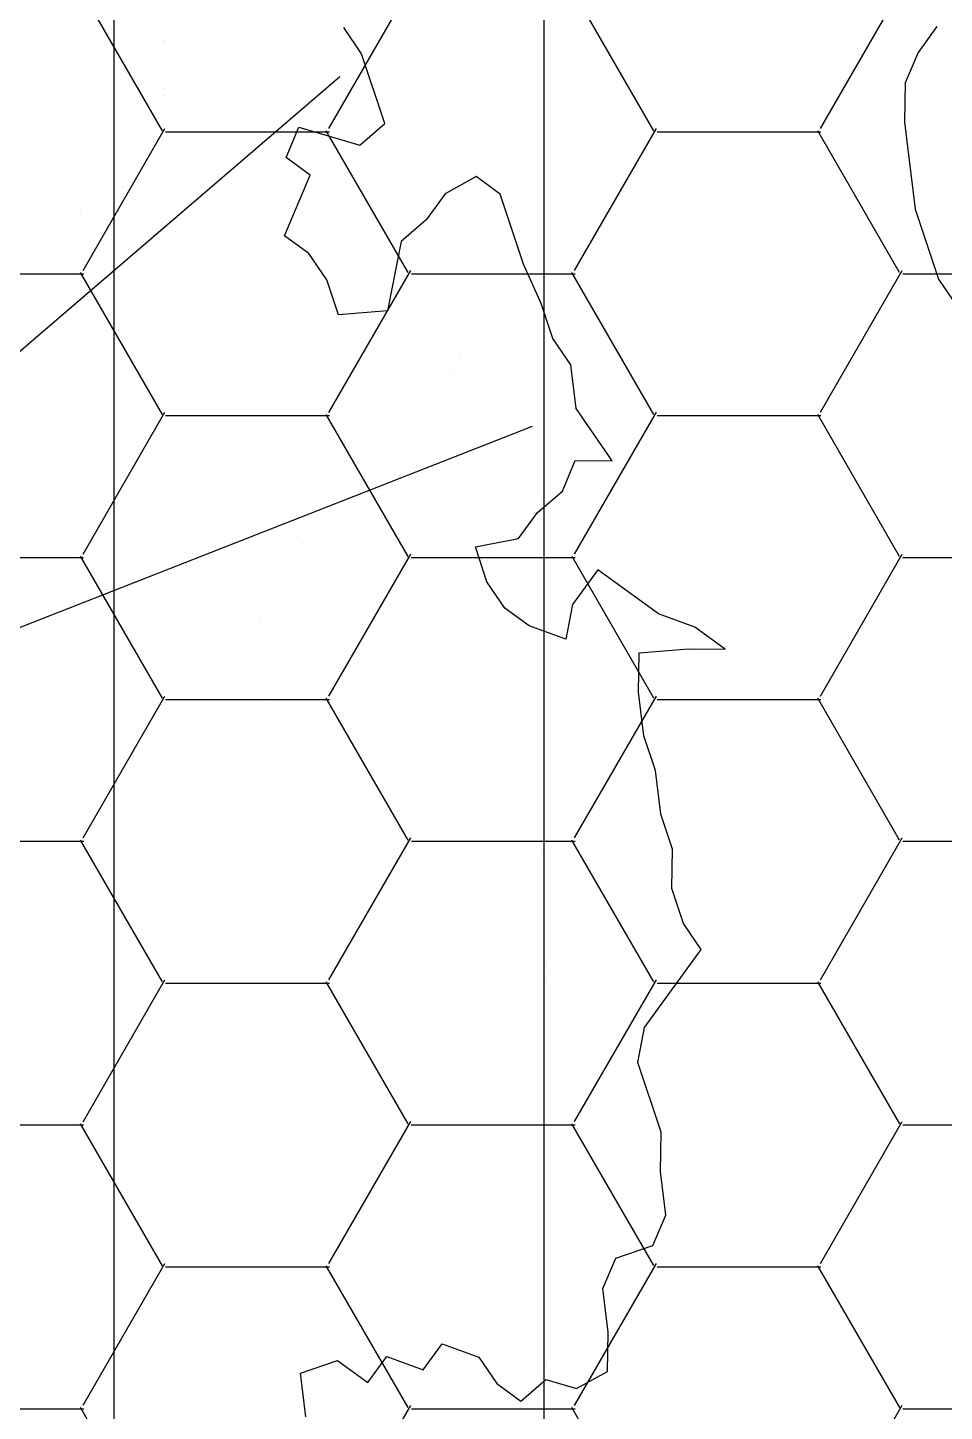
# Model space of a CAD drawing. Extents: x 671027 to 671614, y 802418 to 802669.
# Drawn here: x 671420.9 to 671421.966, y 802565.214 to 802566.824 of the extents above; entities that cross this region are included whole.
import ezdxf

# ---------------------------------------------------------------- set-up
doc = ezdxf.new("R2010")
doc.units = 0
for name, color, linetype in [('drip line', 7, 'Continuous'), ('fetcs malty hade', 8, 'Continuous'), ('shrubs-Gc', 7, 'Continuous')]:
    doc.layers.add(name, color=color, linetype=linetype)
pattern_1 = [(90, (0, 0), (-0.5, 0), [])]

# ---------------------------------------------------------------- blocks, each defined once
blk = doc.blocks.new('wt')
at = {"layer": 'fetcs malty hade', "color": 0}
for p, q in [((0.02893, 0.85532, -0.01022), (0.05542, 0.85866, -0.01022)), ((0.05542, 0.85866, -0.01022), (0.11525, 0.85779, -0.01022)), ((0.11525, 0.85779, -0.01022), (0.16428, 0.84713, -0.01022)), ((0.0093, 0.84441, -0.01022), (0.02893, 0.85532, -0.01022)), ((-0.00691, 0.82972, -0.01022), (0.0093, 0.84441, -0.01022)), ((0.0341, 0.84171, -0.01022), (0.0341, 0.84171, -0.01022)), ((0.04191, 0.84353, -0.01022), (0.04191, 0.84353, -0.01022)), ((0.07256, 0.84594, -0.01022), (0.07256, 0.84594, -0.01022)), ((0.09072, 0.84425, -0.01022), (0.09072, 0.84425, -0.01022)), ((0.16428, 0.84713, -0.01022), (0.18339, 0.8369, -0.01022)), ((-0.0021, 0.83138, -0.01022), (-0.0021, 0.83138, -0.01022)), ((0.03436, 0.83808, -0.01022), (0.03436, 0.83808, -0.01022)), ((0, 0, -0.01022), (-0.46406, -0.67566, -0.01022)), ((0, 0, -0.01022), (-0.21337, -0.78061, -0.01022)), ((-0.12424, -0.43454, -0.01022), (-0.12424, -0.43454, -0.01022)), ((-0.06518, -0.4348, -0.01022), (-0.06518, -0.4348, -0.01022)), ((-0.12256, -0.44831, -0.01022), (-0.12256, -0.44831, -0.01022)), ((-0.11746, -0.44382, -0.01022), (-0.11746, -0.44382, -0.01022)), ((-0.41598, -0.45736, -0.01022), (-0.41598, -0.45736, -0.01022)), ((-0.41234, -0.45891, -0.01022), (-0.41234, -0.45891, -0.01022)), ((-0.36993, -0.45341, -0.01022), (-0.36993, -0.45341, -0.01022)), ((-0.34811, -0.45292, -0.01022), (-0.34811, -0.45292, -0.01022)), ((-0.10583, -0.45987, -0.01022), (-0.10583, -0.45987, -0.01022)), ((-0.45448, -0.46814, -0.01022), (-0.45448, -0.46814, -0.01022)), ((-0.39371, -0.46753, -0.01022), (-0.39371, -0.46753, -0.01022)), ((-0.37298, -0.46829, -0.01022), (-0.37298, -0.46829, -0.01022)), ((-0.33029, -0.46533, -0.01022), (-0.33029, -0.46533, -0.01022)), ((-0.32914, -0.4671, -0.01022), (-0.32914, -0.4671, -0.01022)), ((-0.31213, -0.46702, -0.01022), (-0.31213, -0.46702, -0.01022)), ((-0.30005, -0.4637, -0.01022), (-0.30005, -0.4637, -0.01022)), ((-0.15369, -0.46594, -0.01022), (-0.15369, -0.46594, -0.01022)), ((-0.14746, -0.4634, -0.01022), (-0.14746, -0.4634, -0.01022)), ((-0.13554, -0.46763, -0.01022), (-0.13554, -0.46763, -0.01022)), ((-0.11117, -0.47045, -0.01022), (-0.11117, -0.47045, -0.01022)), ((-0.41834, -0.47164, -0.01022), (-0.41834, -0.47164, -0.01022)), ((-0.34348, -0.4734, -0.01022), (-0.34348, -0.4734, -0.01022)), ((-0.33781, -0.47792, -0.01022), (-0.33781, -0.47792, -0.01022)), ((-0.29397, -0.47674, -0.01022), (-0.29397, -0.47674, -0.01022)), ((-0.11229, -0.47304, -0.01022), (-0.11229, -0.47304, -0.01022)), ((-0.46772, -0.48983, -0.01022), (-0.46772, -0.48983, -0.01022)), ((-0.4283, -0.48197, -0.01022), (-0.4283, -0.48197, -0.01022)), ((-0.34998, -0.48974, -0.01022), (-0.34998, -0.48974, -0.01022)), ((-0.32632, -0.48441, -0.01022), (-0.32632, -0.48441, -0.01022)), ((-0.32287, -0.48786, -0.01022), (-0.32287, -0.48786, -0.01022)), ((-0.12841, -0.48412, -0.01022), (-0.12841, -0.48412, -0.01022)), ((-0.11025, -0.48581, -0.01022), (-0.11025, -0.48581, -0.01022)), ((-0.43439, -0.49158, -0.01022), (-0.43439, -0.49158, -0.01022)), ((-0.41749, -0.4957, -0.01022), (-0.41749, -0.4957, -0.01022)), ((-0.39382, -0.49092, -0.01022), (-0.39382, -0.49092, -0.01022)), ((-0.39055, -0.4904, -0.01022), (-0.39055, -0.4904, -0.01022)), ((-0.38453, -0.49803, -0.01022), (-0.38453, -0.49803, -0.01022)), ((-0.30813, -0.4989, -0.01022), (-0.30813, -0.4989, -0.01022)), ((-0.20814, -0.49772, -0.01022), (-0.20814, -0.49772, -0.01022)), ((-0.19843, -0.49527, -0.01022), (-0.19843, -0.49527, -0.01022)), ((-0.14792, -0.49756, -0.01022), (-0.14792, -0.49756, -0.01022)), ((-0.13913, -0.49624, -0.01022), (-0.13913, -0.49624, -0.01022)), ((-0.10409, -0.49638, -0.01022), (-0.10409, -0.49638, -0.01022)), ((-0.09094, -0.49554, -0.01022), (-0.09094, -0.49554, -0.01022)), ((-0.46008, -0.49952, -0.01022), (-0.46008, -0.49952, -0.01022)), ((-0.45262, -0.50164, -0.01022), (-0.45262, -0.50164, -0.01022)), ((-0.4327, -0.49963, -0.01022), (-0.4327, -0.49963, -0.01022)), ((-0.39919, -0.49992, -0.01022), (-0.39919, -0.49992, -0.01022)), ((-0.34936, -0.50766, -0.01022), (-0.34936, -0.50766, -0.01022)), ((-0.3343, -0.5039, -0.01022), (-0.3343, -0.5039, -0.01022)), ((-0.20159, -0.50262, -0.01022), (-0.20159, -0.50262, -0.01022)), ((-0.19901, -0.50272, -0.01022), (-0.19901, -0.50272, -0.01022)), ((-0.15517, -0.50153, -0.01022), (-0.15517, -0.50153, -0.01022)), ((-0.1481, -0.50852, -0.01022), (-0.1481, -0.50852, -0.01022)), ((-0.10396, -0.50588, -0.01022), (-0.10396, -0.50588, -0.01022)), ((-0.08592, -0.50539, -0.01022), (-0.08592, -0.50539, -0.01022)), ((-0.06808, -0.50806, -0.01022), (-0.06808, -0.50806, -0.01022)), ((-0.19194, -0.50971, -0.01022), (-0.19194, -0.50971, -0.01022)), ((-0.10625, -0.51769, -0.01022), (-0.10625, -0.51769, -0.01022)), ((-0.06241, -0.5165, -0.01022), (-0.06241, -0.5165, -0.01022)), ((-0.04425, -0.51819, -0.01022), (-0.04425, -0.51819, -0.01022)), ((-0.50786, -0.52686, -0.01022), (-0.50786, -0.52686, -0.01022)), ((-0.44594, -0.52132, -0.01022), (-0.44594, -0.52132, -0.01022)), ((-0.44554, -0.52757, -0.01022), (-0.44554, -0.52757, -0.01022)), ((-0.40537, -0.52066, -0.01022), (-0.40537, -0.52066, -0.01022)), ((-0.39571, -0.52719, -0.01022), (-0.39571, -0.52719, -0.01022)), ((-0.35514, -0.52653, -0.01022), (-0.35514, -0.52653, -0.01022)), ((-0.1725, -0.5232, -0.01022), (-0.1725, -0.5232, -0.01022)), ((-0.15947, -0.5273, -0.01022), (-0.15947, -0.5273, -0.01022)), ((-0.12866, -0.52201, -0.01022), (-0.12866, -0.52201, -0.01022)), ((-0.08809, -0.51938, -0.01022), (-0.08809, -0.51938, -0.01022)), ((-0.48938, -0.52875, -0.01022), (-0.48938, -0.52875, -0.01022)), ((-0.44996, -0.53011, -0.01022), (-0.44996, -0.53011, -0.01022)), ((-0.44344, -0.53214, -0.01022), (-0.44344, -0.53214, -0.01022)), ((-0.42738, -0.53658, -0.01022), (-0.42738, -0.53658, -0.01022)), ((-0.3932, -0.53359, -0.01022), (-0.3932, -0.53359, -0.01022)), ((-0.37654, -0.53589, -0.01022), (-0.37654, -0.53589, -0.01022)), ((-0.33573, -0.5288, -0.01022), (-0.33573, -0.5288, -0.01022)), ((-0.10924, -0.53317, -0.01022), (-0.10924, -0.53317, -0.01022)), ((-0.0657, -0.53048, -0.01022), (-0.0657, -0.53048, -0.01022)), ((-0.50403, -0.54609, -0.01022), (-0.50403, -0.54609, -0.01022)), ((-0.40827, -0.54177, -0.01022), (-0.40827, -0.54177, -0.01022)), ((-0.37407, -0.53757, -0.01022), (-0.37407, -0.53757, -0.01022)), ((-0.35591, -0.53926, -0.01022), (-0.35591, -0.53926, -0.01022)), ((-0.16032, -0.53833, -0.01022), (-0.16032, -0.53833, -0.01022)), ((-0.15326, -0.54532, -0.01022), (-0.15326, -0.54532, -0.01022)), ((-0.05691, -0.54472, -0.01022), (-0.05691, -0.54472, -0.01022)), ((-0.04283, -0.543, -0.01022), (-0.04283, -0.543, -0.01022)), ((-0.02338, -0.54042, -0.01022), (-0.02338, -0.54042, -0.01022)), ((-0.50485, -0.55544, -0.01022), (-0.50485, -0.55544, -0.01022)), ((-0.46885, -0.55573, -0.01022), (-0.46885, -0.55573, -0.01022)), ((-0.46428, -0.55477, -0.01022), (-0.46428, -0.55477, -0.01022)), ((-0.432, -0.55073, -0.01022), (-0.432, -0.55073, -0.01022)), ((-0.41362, -0.55409, -0.01022), (-0.41362, -0.55409, -0.01022)), ((-0.37248, -0.55591, -0.01022), (-0.37248, -0.55591, -0.01022)), ((-0.12114, -0.55071, -0.01022), (-0.12114, -0.55071, -0.01022)), ((-0.1178, -0.54742, -0.01022), (-0.1178, -0.54742, -0.01022)), ((-0.09964, -0.54911, -0.01022), (-0.09964, -0.54911, -0.01022)), ((-0.06757, -0.55329, -0.01022), (-0.06757, -0.55329, -0.01022)), ((-0.04941, -0.55498, -0.01022), (-0.04941, -0.55498, -0.01022)), ((-0.0432, -0.54683, -0.01022), (-0.0432, -0.54683, -0.01022)), ((0.00703, -0.5527, -0.01022), (0.00703, -0.5527, -0.01022)), ((0.41099, -0.55447, -0.01022), (0.40506, -0.5805, -0.01022)), ((0.4409, -0.5549, -0.01022), (0.41099, -0.55447, -0.01022)), ((-0.50139, -0.55889, -0.01022), (-0.50139, -0.55889, -0.01022)), ((-0.50093, -0.55849, -0.01022), (-0.50093, -0.55849, -0.01022)), ((-0.4507, -0.56436, -0.01022), (-0.4507, -0.56436, -0.01022)), ((-0.37859, -0.56275, -0.01022), (-0.37859, -0.56275, -0.01022)), ((-0.36044, -0.56444, -0.01022), (-0.36044, -0.56444, -0.01022)), ((-0.13382, -0.5588, -0.01022), (-0.13382, -0.5588, -0.01022)), ((-0.04589, -0.55788, -0.01022), (-0.04589, -0.55788, -0.01022)), ((-0.00205, -0.55669, -0.01022), (-0.00205, -0.55669, -0.01022)), ((-0.00161, -0.55824, -0.01022), (-0.00161, -0.55824, -0.01022)), ((-0.46711, -0.56682, -0.01022), (-0.46711, -0.56682, -0.01022)), ((-0.4182, -0.56708, -0.01022), (-0.4182, -0.56708, -0.01022)), ((-0.37753, -0.57375, -0.01022), (-0.37753, -0.57375, -0.01022)), ((-0.33369, -0.57256, -0.01022), (-0.33369, -0.57256, -0.01022)), ((-0.09678, -0.57036, -0.01022), (-0.09678, -0.57036, -0.01022)), ((-0.04797, -0.56758, -0.01022), (-0.04797, -0.56758, -0.01022)), ((-0.01071, -0.56751, -0.01022), (-0.01071, -0.56751, -0.01022)), ((0.02571, -0.56614, -0.01022), (0.02571, -0.56614, -0.01022)), ((-0.43194, -0.57645, -0.01022), (-0.43194, -0.57645, -0.01022)), ((-0.38303, -0.57671, -0.01022), (-0.38303, -0.57671, -0.01022)), ((-0.17652, -0.58164, -0.01022), (-0.17652, -0.58164, -0.01022)), ((-0.15855, -0.58323, -0.01022), (-0.15855, -0.58323, -0.01022)), ((-0.14319, -0.58339, -0.01022), (-0.14319, -0.58339, -0.01022)), ((-0.10212, -0.58094, -0.01022), (-0.10212, -0.58094, -0.01022)), ((-0.09935, -0.5822, -0.01022), (-0.09935, -0.5822, -0.01022)), ((-0.04869, -0.57922, -0.01022), (-0.04869, -0.57922, -0.01022)), ((-0.03512, -0.57621, -0.01022), (-0.03512, -0.57621, -0.01022)), ((-0.03167, -0.57966, -0.01022), (-0.03167, -0.57966, -0.01022)), ((0.40506, -0.5805, -0.01022), (0.42219, -0.5994, -0.01022)), ((-0.4796, -0.59037, -0.01022), (-0.4796, -0.59037, -0.01022)), ((-0.47401, -0.59252, -0.01022), (-0.47401, -0.59252, -0.01022)), ((-0.43904, -0.58971, -0.01022), (-0.43904, -0.58971, -0.01022)), ((-0.38403, -0.58565, -0.01022), (-0.38403, -0.58565, -0.01022)), ((-0.3338, -0.59152, -0.01022), (-0.3338, -0.59152, -0.01022)), ((-0.14473, -0.58478, -0.01022), (-0.14473, -0.58478, -0.01022)), ((-0.12629, -0.5875, -0.01022), (-0.12629, -0.5875, -0.01022)), ((-0.06052, -0.59235, -0.01022), (-0.06052, -0.59235, -0.01022)), ((-0.05743, -0.58762, -0.01022), (-0.05743, -0.58762, -0.01022)), ((-0.0072, -0.59348, -0.01022), (-0.0072, -0.59348, -0.01022)), ((-0.35335, -0.59768, -0.01022), (-0.35335, -0.59768, -0.01022)), ((-0.34739, -0.60219, -0.01022), (-0.34739, -0.60219, -0.01022)), ((-0.33519, -0.59937, -0.01022), (-0.33519, -0.59937, -0.01022)), ((-0.30355, -0.601, -0.01022), (-0.30355, -0.601, -0.01022)), ((-0.12187, -0.5973, -0.01022), (-0.12187, -0.5973, -0.01022)), ((-0.02226, -0.59725, -0.01022), (-0.02226, -0.59725, -0.01022)), ((0.02011, -0.59752, -0.01022), (0.02011, -0.59752, -0.01022)), ((0.04749, -0.59763, -0.01022), (0.04749, -0.59763, -0.01022)), ((0.36394, -0.60114, -0.01022), (0.36394, -0.60114, -0.01022)), ((0.42219, -0.5994, -0.01022), (0.40598, -0.61409, -0.01022)), ((-0.38908, -0.60349, -0.01022), (-0.38908, -0.60349, -0.01022)), ((-0.33885, -0.60935, -0.01022), (-0.33885, -0.60935, -0.01022)), ((-0.13887, -0.60805, -0.01022), (-0.13887, -0.60805, -0.01022)), ((-0.09504, -0.60687, -0.01022), (-0.09504, -0.60687, -0.01022)), ((-0.00988, -0.61114, -0.01022), (-0.00988, -0.61114, -0.01022)), ((0.01478, -0.6081, -0.01022), (0.01478, -0.6081, -0.01022)), ((0.02398, -0.60796, -0.01022), (0.02398, -0.60796, -0.01022)), ((0.02797, -0.60312, -0.01022), (0.02797, -0.60312, -0.01022)), ((0.40317, -0.60362, -0.01022), (0.40317, -0.60362, -0.01022)), ((0.41188, -0.60379, -0.01022), (0.41188, -0.60379, -0.01022)), ((-0.44294, -0.61976, -0.01022), (-0.44294, -0.61976, -0.01022)), ((-0.15474, -0.61312, -0.01022), (-0.15474, -0.61312, -0.01022)), ((-0.15147, -0.61647, -0.01022), (-0.15147, -0.61647, -0.01022)), ((-0.13331, -0.61816, -0.01022), (-0.13331, -0.61816, -0.01022)), ((-0.11635, -0.62173, -0.01022), (-0.11635, -0.62173, -0.01022)), ((-0.10451, -0.61899, -0.01022), (-0.10451, -0.61899, -0.01022)), ((-0.07687, -0.61588, -0.01022), (-0.07687, -0.61588, -0.01022)), ((-0.02139, -0.62106, -0.01022), (-0.02139, -0.62106, -0.01022)), ((0.40598, -0.61409, -0.01022), (0.41771, -0.6379, -0.01022)), ((-0.3601, -0.62658, -0.01022), (-0.39938, -0.64839, -0.01022)), ((-0.3464, -0.6417, -0.01022), (-0.3601, -0.62658, -0.01022)), ((-0.3435, -0.62293, -0.01022), (-0.3435, -0.62293, -0.01022)), ((-0.03527, -0.62729, -0.01022), (-0.03527, -0.62729, -0.01022)), ((0.41736, -0.62663, -0.01022), (0.41736, -0.62663, -0.01022)), ((-0.44799, -0.6376, -0.01022), (-0.44799, -0.6376, -0.01022)), ((-0.41308, -0.63327, -0.01022), (-0.43272, -0.64418, -0.01022)), ((-0.39938, -0.64839, -0.01022), (-0.41308, -0.63327, -0.01022)), ((-0.35894, -0.63193, -0.01022), (-0.35894, -0.63193, -0.01022)), ((-0.30871, -0.63779, -0.01022), (-0.30871, -0.63779, -0.01022)), ((-0.17693, -0.63568, -0.01022), (-0.17693, -0.63568, -0.01022)), ((-0.15042, -0.63779, -0.01022), (-0.15042, -0.63779, -0.01022)), ((-0.1107, -0.63396, -0.01022), (-0.1107, -0.63396, -0.01022)), ((-0.10771, -0.63464, -0.01022), (-0.10771, -0.63464, -0.01022)), ((-0.08117, -0.63136, -0.01022), (-0.08117, -0.63136, -0.01022)), ((-0.02198, -0.63521, -0.01022), (-0.02198, -0.63521, -0.01022)), ((0.00475, -0.63198, -0.01022), (0.00475, -0.63198, -0.01022)), ((0.00777, -0.63866, -0.01022), (0.00777, -0.63866, -0.01022)), ((0.02186, -0.63403, -0.01022), (0.02186, -0.63403, -0.01022)), ((0.41771, -0.6379, -0.01022), (0.4015, -0.65259, -0.01022)), ((-0.4797, -0.64687, -0.01022), (-0.4797, -0.64687, -0.01022)), ((-0.43586, -0.64569, -0.01022), (-0.43586, -0.64569, -0.01022)), ((-0.43272, -0.64418, -0.01022), (-0.41611, -0.68422, -0.01022)), ((-0.32729, -0.65193, -0.01022), (-0.3464, -0.6417, -0.01022)), ((-0.21365, -0.64724, -0.01022), (-0.21365, -0.64724, -0.01022)), ((-0.1856, -0.6465, -0.01022), (-0.1856, -0.6465, -0.01022)), ((-0.14176, -0.64532, -0.01022), (-0.14176, -0.64532, -0.01022)), ((-0.10019, -0.64366, -0.01022), (-0.10019, -0.64366, -0.01022)), ((0.04002, -0.64304, -0.01022), (0.04002, -0.64304, -0.01022)), ((0.09347, -0.64664, -0.01022), (0.09347, -0.64664, -0.01022)), ((0.11162, -0.64833, -0.01022), (0.11162, -0.64833, -0.01022)), ((0.39312, -0.64135, -0.01022), (0.39312, -0.64135, -0.01022)), ((-0.48577, -0.65584, -0.01022), (-0.48577, -0.65584, -0.01022)), ((-0.30278, -0.65726, -0.01022), (-0.32729, -0.65193, -0.01022)), ((-0.3256, -0.65238, -0.01022), (-0.3256, -0.65238, -0.01022)), ((-0.32171, -0.65442, -0.01022), (-0.32171, -0.65442, -0.01022)), ((-0.30482, -0.65853, -0.01022), (-0.30482, -0.65853, -0.01022)), ((-0.30185, -0.69086, -0.01022), (-0.30278, -0.65726, -0.01022)), ((-0.27787, -0.65323, -0.01022), (-0.27787, -0.65323, -0.01022)), ((-0.21019, -0.65069, -0.01022), (-0.21019, -0.65069, -0.01022)), ((-0.0911, -0.65667, -0.01022), (-0.0911, -0.65667, -0.01022)), ((-0.02076, -0.6528, -0.01022), (-0.02076, -0.6528, -0.01022)), ((0.06802, -0.65725, -0.01022), (0.06802, -0.65725, -0.01022)), ((0.08618, -0.65894, -0.01022), (0.08618, -0.65894, -0.01022)), ((0.13501, -0.65068, -0.01022), (0.13501, -0.65068, -0.01022)), ((0.4015, -0.65259, -0.01022), (0.41323, -0.67639, -0.01022)), ((-0.23232, -0.66661, -0.01022), (-0.23232, -0.66661, -0.01022)), ((-0.08891, -0.66545, -0.01022), (-0.08891, -0.66545, -0.01022)), ((-0.08633, -0.66555, -0.01022), (-0.08633, -0.66555, -0.01022)), ((-0.05593, -0.6663, -0.01022), (-0.05593, -0.6663, -0.01022)), ((-0.04249, -0.66436, -0.01022), (-0.04249, -0.66436, -0.01022)), ((-0.03353, -0.66495, -0.01022), (-0.03353, -0.66495, -0.01022)), ((0.01308, -0.66482, -0.01022), (0.01308, -0.66482, -0.01022)), ((-0.49591, -0.67758, -0.01022), (-0.49591, -0.67758, -0.01022)), ((-0.49125, -0.67661, -0.01022), (-0.49125, -0.67661, -0.01022)), ((-0.45208, -0.67639, -0.01022), (-0.45208, -0.67639, -0.01022)), ((-0.42275, -0.67254, -0.01022), (-0.42275, -0.67254, -0.01022)), ((-0.2305, -0.67078, -0.01022), (-0.2305, -0.67078, -0.01022)), ((-0.21234, -0.67247, -0.01022), (-0.21234, -0.67247, -0.01022)), ((-0.20933, -0.6719, -0.01022), (-0.20933, -0.6719, -0.01022)), ((-0.19715, -0.67624, -0.01022), (-0.19715, -0.67624, -0.01022)), ((-0.18209, -0.67247, -0.01022), (-0.18209, -0.67247, -0.01022)), ((-0.15591, -0.67018, -0.01022), (-0.15591, -0.67018, -0.01022)), ((-0.14016, -0.67163, -0.01022), (-0.14016, -0.67163, -0.01022)), ((-0.0539, -0.67139, -0.01022), (-0.0539, -0.67139, -0.01022)), ((-0.03575, -0.67307, -0.01022), (-0.03575, -0.67307, -0.01022)), ((0.0167, -0.67082, -0.01022), (0.0167, -0.67082, -0.01022)), ((0.04825, -0.67445, -0.01022), (0.04825, -0.67445, -0.01022)), ((0.10803, -0.67694, -0.01022), (0.10803, -0.67694, -0.01022)), ((0.41154, -0.67624, -0.01022), (0.41154, -0.67624, -0.01022)), ((0.41323, -0.67639, -0.01022), (0.43234, -0.68662, -0.01022)), ((-0.47792, -0.69202, -0.01022), (-0.49703, -0.6818, -0.01022)), ((-0.44102, -0.68248, -0.01022), (-0.44102, -0.68248, -0.01022)), ((-0.41611, -0.68422, -0.01022), (-0.4289, -0.70269, -0.01022)), ((-0.30036, -0.68731, -0.01022), (-0.30036, -0.68731, -0.01022)), ((-0.1884, -0.68217, -0.01022), (-0.1884, -0.68217, -0.01022)), ((-0.17119, -0.68477, -0.01022), (-0.17119, -0.68477, -0.01022)), ((-0.14692, -0.68211, -0.01022), (-0.14692, -0.68211, -0.01022)), ((-0.11431, -0.68159, -0.01022), (-0.11431, -0.68159, -0.01022)), ((-0.03538, -0.68178, -0.01022), (-0.03538, -0.68178, -0.01022)), ((0.02088, -0.68109, -0.01022), (0.02088, -0.68109, -0.01022)), ((0.1432, -0.68658, -0.01022), (0.1432, -0.68658, -0.01022)), ((0.37449, -0.68726, -0.01022), (0.37449, -0.68726, -0.01022)), ((0.43234, -0.68662, -0.01022), (0.44604, -0.70174, -0.01022)), ((-0.4289, -0.70269, -0.01022), (-0.47792, -0.69202, -0.01022)), ((-0.34798, -0.70511, -0.01022), (-0.30185, -0.69086, -0.01022)), ((-0.29403, -0.69637, -0.01022), (-0.29403, -0.69637, -0.01022)), ((-0.28303, -0.69002, -0.01022), (-0.28303, -0.69002, -0.01022)), ((-0.25019, -0.69518, -0.01022), (-0.25019, -0.69518, -0.01022)), ((-0.09788, -0.69529, -0.01022), (-0.09788, -0.69529, -0.01022)), ((-0.02861, -0.68957, -0.01022), (-0.02861, -0.68957, -0.01022)), ((0.30466, -0.69475, -0.01022), (0.30466, -0.69475, -0.01022)), ((0.42715, -0.69053, -0.01022), (0.42715, -0.69053, -0.01022)), ((-0.36076, -0.72358, -0.01022), (-0.34798, -0.70511, -0.01022)), ((-0.29123, -0.70072, -0.01022), (-0.29123, -0.70072, -0.01022)), ((-0.24609, -0.69901, -0.01022), (-0.24609, -0.69901, -0.01022)), ((-0.20834, -0.70434, -0.01022), (-0.20834, -0.70434, -0.01022)), ((-0.20225, -0.69783, -0.01022), (-0.20225, -0.69783, -0.01022)), ((-0.19018, -0.70603, -0.01022), (-0.19018, -0.70603, -0.01022)), ((-0.1645, -0.70316, -0.01022), (-0.1645, -0.70316, -0.01022)), ((-0.14635, -0.70485, -0.01022), (-0.14635, -0.70485, -0.01022)), ((-0.09244, -0.69906, -0.01022), (-0.09244, -0.69906, -0.01022)), ((-0.04765, -0.70116, -0.01022), (-0.04765, -0.70116, -0.01022)), ((-0.03901, -0.69734, -0.01022), (-0.03901, -0.69734, -0.01022)), ((0.44604, -0.70174, -0.01022), (0.43326, -0.72021, -0.01022)), ((-0.35182, -0.71467, -0.01022), (-0.35182, -0.71467, -0.01022)), ((-0.32368, -0.71509, -0.01022), (-0.32368, -0.71509, -0.01022)), ((-0.25606, -0.71035, -0.01022), (-0.25606, -0.71035, -0.01022)), ((-0.18409, -0.70684, -0.01022), (-0.18409, -0.70684, -0.01022)), ((-0.17013, -0.71097, -0.01022), (-0.17013, -0.71097, -0.01022)), ((-0.09215, -0.71516, -0.01022), (-0.09215, -0.71516, -0.01022)), ((-0.0523, -0.71473, -0.01022), (-0.0523, -0.71473, -0.01022)), ((-0.04831, -0.71397, -0.01022), (-0.04831, -0.71397, -0.01022)), ((-0.00846, -0.71354, -0.01022), (-0.00846, -0.71354, -0.01022)), ((0.04504, -0.70912, -0.01022), (0.04504, -0.70912, -0.01022)), ((0.17534, -0.71118, -0.01022), (0.17534, -0.71118, -0.01022)), ((-0.37697, -0.73827, -0.01022), (-0.36076, -0.72358, -0.01022)), ((-0.36049, -0.72549, -0.01022), (-0.36049, -0.72549, -0.01022)), ((-0.35339, -0.72285, -0.01022), (-0.35339, -0.72285, -0.01022)), ((-0.31665, -0.72431, -0.01022), (-0.31665, -0.72431, -0.01022)), ((-0.13496, -0.72061, -0.01022), (-0.13496, -0.72061, -0.01022)), ((-0.08536, -0.72499, -0.01022), (-0.08536, -0.72499, -0.01022)), ((0.1416, -0.72459, -0.01022), (0.1416, -0.72459, -0.01022)), ((0.42156, -0.72191, -0.01022), (0.42156, -0.72191, -0.01022)), ((0.43326, -0.72021, -0.01022), (0.44156, -0.74023, -0.01022)), ((-0.30558, -0.72611, -0.01022), (-0.30558, -0.72611, -0.01022)), ((-0.25764, -0.72875, -0.01022), (-0.25764, -0.72875, -0.01022)), ((-0.25535, -0.73197, -0.01022), (-0.25535, -0.73197, -0.01022)), ((-0.21989, -0.73408, -0.01022), (-0.21989, -0.73408, -0.01022)), ((-0.20741, -0.73462, -0.01022), (-0.20741, -0.73462, -0.01022)), ((-0.15679, -0.7294, -0.01022), (-0.15679, -0.7294, -0.01022)), ((-0.13567, -0.73308, -0.01022), (-0.13817, -0.76289, -0.01022)), ((-0.11116, -0.73841, -0.01022), (-0.13567, -0.73308, -0.01022)), ((-0.1292, -0.72617, -0.01022), (-0.1292, -0.72617, -0.01022)), ((-0.0672, -0.734, -0.01022), (-0.0672, -0.734, -0.01022)), ((0.30851, -0.73185, -0.01022), (0.30851, -0.73185, -0.01022)), ((-0.38633, -0.76052, -0.01022), (-0.37697, -0.73827, -0.01022)), ((-0.26599, -0.73566, -0.01022), (-0.26599, -0.73566, -0.01022)), ((-0.26485, -0.73658, -0.01022), (-0.26485, -0.73658, -0.01022)), ((-0.22101, -0.73539, -0.01022), (-0.22101, -0.73539, -0.01022)), ((-0.20173, -0.73577, -0.01022), (-0.20173, -0.73577, -0.01022)), ((-0.16966, -0.73995, -0.01022), (-0.16966, -0.73995, -0.01022)), ((-0.1515, -0.74164, -0.01022), (-0.1515, -0.74164, -0.01022)), ((-0.09205, -0.74864, -0.01022), (-0.11116, -0.73841, -0.01022)), ((0.44156, -0.74023, -0.01022), (0.43221, -0.76248, -0.01022)), ((-0.36693, -0.7532, -0.01022), (-0.36693, -0.7532, -0.01022)), ((-0.35698, -0.75146, -0.01022), (-0.35698, -0.75146, -0.01022)), ((-0.23082, -0.74529, -0.01022), (-0.23082, -0.74529, -0.01022)), ((-0.07834, -0.76376, -0.01022), (-0.09205, -0.74864, -0.01022)), ((-0.06385, -0.74447, -0.01022), (-0.06385, -0.74447, -0.01022)), ((-0.05347, -0.75076, -0.01022), (-0.05347, -0.75076, -0.01022)), ((-0.01362, -0.75033, -0.01022), (-0.01362, -0.75033, -0.01022)), ((0.06403, -0.75014, -0.01022), (0.06403, -0.75014, -0.01022)), ((0.15038, -0.75106, -0.01022), (0.15038, -0.75106, -0.01022)), ((0.16493, -0.74934, -0.01022), (0.16493, -0.74934, -0.01022)), ((0.27287, -0.74684, -0.01022), (0.27287, -0.74684, -0.01022)), ((-0.37262, -0.77565, -0.01022), (-0.38633, -0.76052, -0.01022)), ((-0.37203, -0.75523, -0.01022), (-0.37203, -0.75523, -0.01022)), ((-0.36449, -0.76022, -0.01022), (-0.36449, -0.76022, -0.01022)), ((-0.3218, -0.7611, -0.01022), (-0.3218, -0.7611, -0.01022)), ((-0.31655, -0.76286, -0.01022), (-0.31655, -0.76286, -0.01022)), ((-0.13817, -0.76289, -0.01022), (-0.15438, -0.77758, -0.01022)), ((-0.14075, -0.75591, -0.01022), (-0.14075, -0.75591, -0.01022)), ((0.07327, -0.75598, -0.01022), (0.07327, -0.75598, -0.01022)), ((0.43221, -0.76248, -0.01022), (0.40572, -0.76583, -0.01022)), ((-0.2788, -0.7682, -0.01022), (-0.2788, -0.7682, -0.01022)), ((-0.2764, -0.76632, -0.01022), (-0.2764, -0.76632, -0.01022)), ((-0.26065, -0.76988, -0.01022), (-0.26065, -0.76988, -0.01022)), ((-0.22617, -0.77219, -0.01022), (-0.22617, -0.77219, -0.01022)), ((-0.19518, -0.77077, -0.01022), (-0.19518, -0.77077, -0.01022)), ((-0.15134, -0.76958, -0.01022), (-0.15134, -0.76958, -0.01022)), ((-0.06661, -0.78756, -0.01022), (-0.07834, -0.76376, -0.01022)), ((0.082, -0.77076, -0.01022), (0.082, -0.77076, -0.01022)), ((0.16642, -0.76791, -0.01022), (0.16642, -0.76791, -0.01022)), ((0.3758, -0.76539, -0.01022), (0.35616, -0.7763, -0.01022)), ((0.40572, -0.76583, -0.01022), (0.3758, -0.76539, -0.01022)), ((-0.3236, -0.78631, -0.01022), (-0.37262, -0.77565, -0.01022)), ((-0.15438, -0.77758, -0.01022), (-0.16717, -0.79605, -0.01022)), ((-0.16261, -0.77901, -0.01022), (-0.16261, -0.77901, -0.01022)), ((0.04942, -0.77912, -0.01022), (0.04942, -0.77912, -0.01022)), ((0.26727, -0.77822, -0.01022), (0.26727, -0.77822, -0.01022)), ((0.29465, -0.77833, -0.01022), (0.29465, -0.77833, -0.01022)), ((0.35616, -0.7763, -0.01022), (0.35023, -0.80234, -0.01022)), ((-0.29566, -0.79542, -0.01022), (-0.3236, -0.78631, -0.01022)), ((-0.30947, -0.78879, -0.01022), (-0.30947, -0.78879, -0.01022)), ((-0.23082, -0.78576, -0.01022), (-0.23082, -0.78576, -0.01022)), ((-0.19966, -0.79002, -0.01022), (-0.19966, -0.79002, -0.01022)), ((-0.18698, -0.78457, -0.01022), (-0.18698, -0.78457, -0.01022)), ((-0.08967, -0.79469, -0.01022), (-0.06661, -0.78756, -0.01022)), ((-0.27115, -0.80075, -0.01022), (-0.29566, -0.79542, -0.01022)), ((-0.29131, -0.7978, -0.01022), (-0.29131, -0.7978, -0.01022)), ((-0.25204, -0.81098, -0.01022), (-0.27115, -0.80075, -0.01022)), ((-0.20673, -0.8005, -0.01022), (-0.20673, -0.8005, -0.01022)), ((-0.16717, -0.79605, -0.01022), (-0.1868, -0.80696, -0.01022)), ((-0.11129, -0.81428, -0.01022), (-0.08967, -0.79469, -0.01022)), ((0.06738, -0.79974, -0.01022), (0.06738, -0.79974, -0.01022)), ((0.34754, -0.79578, -0.01022), (0.34754, -0.79578, -0.01022)), ((-0.25356, -0.80313, -0.01022), (-0.25356, -0.80313, -0.01022)), ((-0.2354, -0.80482, -0.01022), (-0.2354, -0.80482, -0.01022)), ((-0.1868, -0.80696, -0.01022), (-0.1839, -0.83188, -0.01022)), ((0.22517, -0.80549, -0.01022), (0.2021, -0.81262, -0.01022)), ((0.27419, -0.81615, -0.01022), (0.22517, -0.80549, -0.01022)), ((0.35023, -0.80234, -0.01022), (0.3306, -0.81324, -0.01022)), ((-0.22212, -0.81142, -0.01022), (-0.25204, -0.81098, -0.01022)), ((-0.1839, -0.83188, -0.01022), (-0.22212, -0.81142, -0.01022)), ((-0.20903, -0.81725, -0.01022), (-0.20903, -0.81725, -0.01022)), ((-0.19258, -0.81595, -0.01022), (-0.19258, -0.81595, -0.01022)), ((-0.07702, -0.85209, -0.01022), (-0.11129, -0.81428, -0.01022)), ((-0.09752, -0.81352, -0.01022), (-0.09752, -0.81352, -0.01022)), ((0.12423, -0.81601, -0.01022), (0.12423, -0.81601, -0.01022)), ((0.2021, -0.81262, -0.01022), (0.15347, -0.85669, -0.01022)), ((0.30068, -0.81281, -0.01022), (0.27419, -0.81615, -0.01022)), ((0.3306, -0.81324, -0.01022), (0.30068, -0.81281, -0.01022)), ((-0.19214, -0.82136, -0.01022), (-0.19214, -0.82136, -0.01022)), ((-0.02549, -0.83294, -0.01022), (-0.05198, -0.83628, -0.01022)), ((-0.05198, -0.83628, -0.01022), (-0.05106, -0.86988, -0.01022)), ((0.00442, -0.83337, -0.01022), (-0.02549, -0.83294, -0.01022)), ((0.02893, -0.8387, -0.01022), (0.00442, -0.83337, -0.01022)), ((0.05885, -0.83914, -0.01022), (0.02893, -0.8387, -0.01022)), ((0.08336, -0.84447, -0.01022), (0.05885, -0.83914, -0.01022)), ((0.10985, -0.84113, -0.01022), (0.08336, -0.84447, -0.01022)), ((0.13437, -0.84646, -0.01022), (0.10985, -0.84113, -0.01022)), ((0.15347, -0.85669, -0.01022), (0.13437, -0.84646, -0.01022)), ((-0.06529, -0.87589, -0.01022), (-0.07702, -0.85209, -0.01022)), ((-0.04816, -0.8948, -0.01022), (-0.06529, -0.87589, -0.01022)), ((-0.05106, -0.86988, -0.01022), (-0.04816, -0.8948, -0.01022))]:
    blk.add_line(p, q, dxfattribs=at)

msp = doc.modelspace()

# ---------------------------------------------------------------- hatches: boundary and pattern name
at = {"layer": 'drip line', "true_color": 0xfecc66, "transparency": 33554585}
h = msp.add_hatch(dxfattribs=at)
h.set_pattern_fill('ANSI31', color=31, scale=4, angle=45)
h.set_pattern_definition(pattern_1)
edge = h.paths.add_edge_path()
edge.add_arc((671344.3869, 802592.898), 78.4868, -23.826502, -15.998444, ccw=False)
edge.add_arc((671416.6011, 802560.9631), 0.4753, 151.2367, 299.2786)
edge.add_arc((671514.9272, 802444.7454), 151.7655, 126.449139, 130.267016, ccw=False)
edge.add_line((671424.762, 802566.8232), (671419.8338, 802571.2662))
h = msp.add_hatch(dxfattribs=at)
h.set_pattern_fill('ANSI31', color=31, scale=4, angle=45)
h.set_pattern_definition(pattern_1)
h.paths.add_polyline_path([(671415.294, 802548.3877, 0.010485), (671413.1451, 802550.4833, -0.043046), (671432.754, 802566.35), (671435.051, 802564.2791, 0.044177)])
at = {"layer": 'shrubs-Gc'}
h = msp.add_hatch(dxfattribs=at)
h.set_pattern_fill('HONEY', color=1, scale=0.06)
h.set_pattern_definition([(0, (0, 0), (0.28575, 0.1649778387), [0.1905, -0.381]), (120, (0, 0), (-0.285749999376, 0.164977839781), [0.1905, -0.381]), (60, (0, 0), (6.24e-10, 0.329955678481), [-0.381, 0.1905])])
edge = h.paths.add_edge_path()
edge.add_arc((671344.3869, 802592.898), 78.4868, -23.826502, -15.998444, ccw=False)
edge.add_arc((671416.6011, 802560.9631), 0.4753, 151.2367, 299.2786)
edge.add_arc((671514.9272, 802444.7454), 151.7655, 126.449139, 130.267016, ccw=False)
edge.add_line((671424.762, 802566.8232), (671419.8338, 802571.2662))
h = msp.add_hatch(dxfattribs=at)
h.set_pattern_fill('AR-SAND', color=219, scale=0.01125)
h.paths.add_polyline_path([(671415.294, 802548.3877, 0.010485), (671413.1451, 802550.4833, -0.043046), (671432.754, 802566.35), (671435.051, 802564.2791, 0.044177)])

# ---------------------------------------------------------------- linework, layer by layer
at = {"color": 0}
for radius, start, end in [(151.7655, 126.449139, 130.267016), (146.7655, 124.048508, 133.907948)]:
    msp.add_arc((671514.9272, 802444.7454), radius, start, end, dxfattribs=at)

# ---------------------------------------------------------------- block references
at = {"layer": 'fetcs malty hade', "color": 25, "extrusion": (-7.86955e-19, 6.98472e-18, -1), "xscale": 1.707703064039133, "yscale": 1.707703064039133, "zscale": -1.707703064039134, "rotation": 263.8587921530014}
for p in [(-671423.3672, 802566.9647, -0.0174), (-671420.2005, 802565.8554, -0.0174)]:
    msp.add_blockref('wt', p, dxfattribs=at)

doc.saveas('drawing.dxf')
